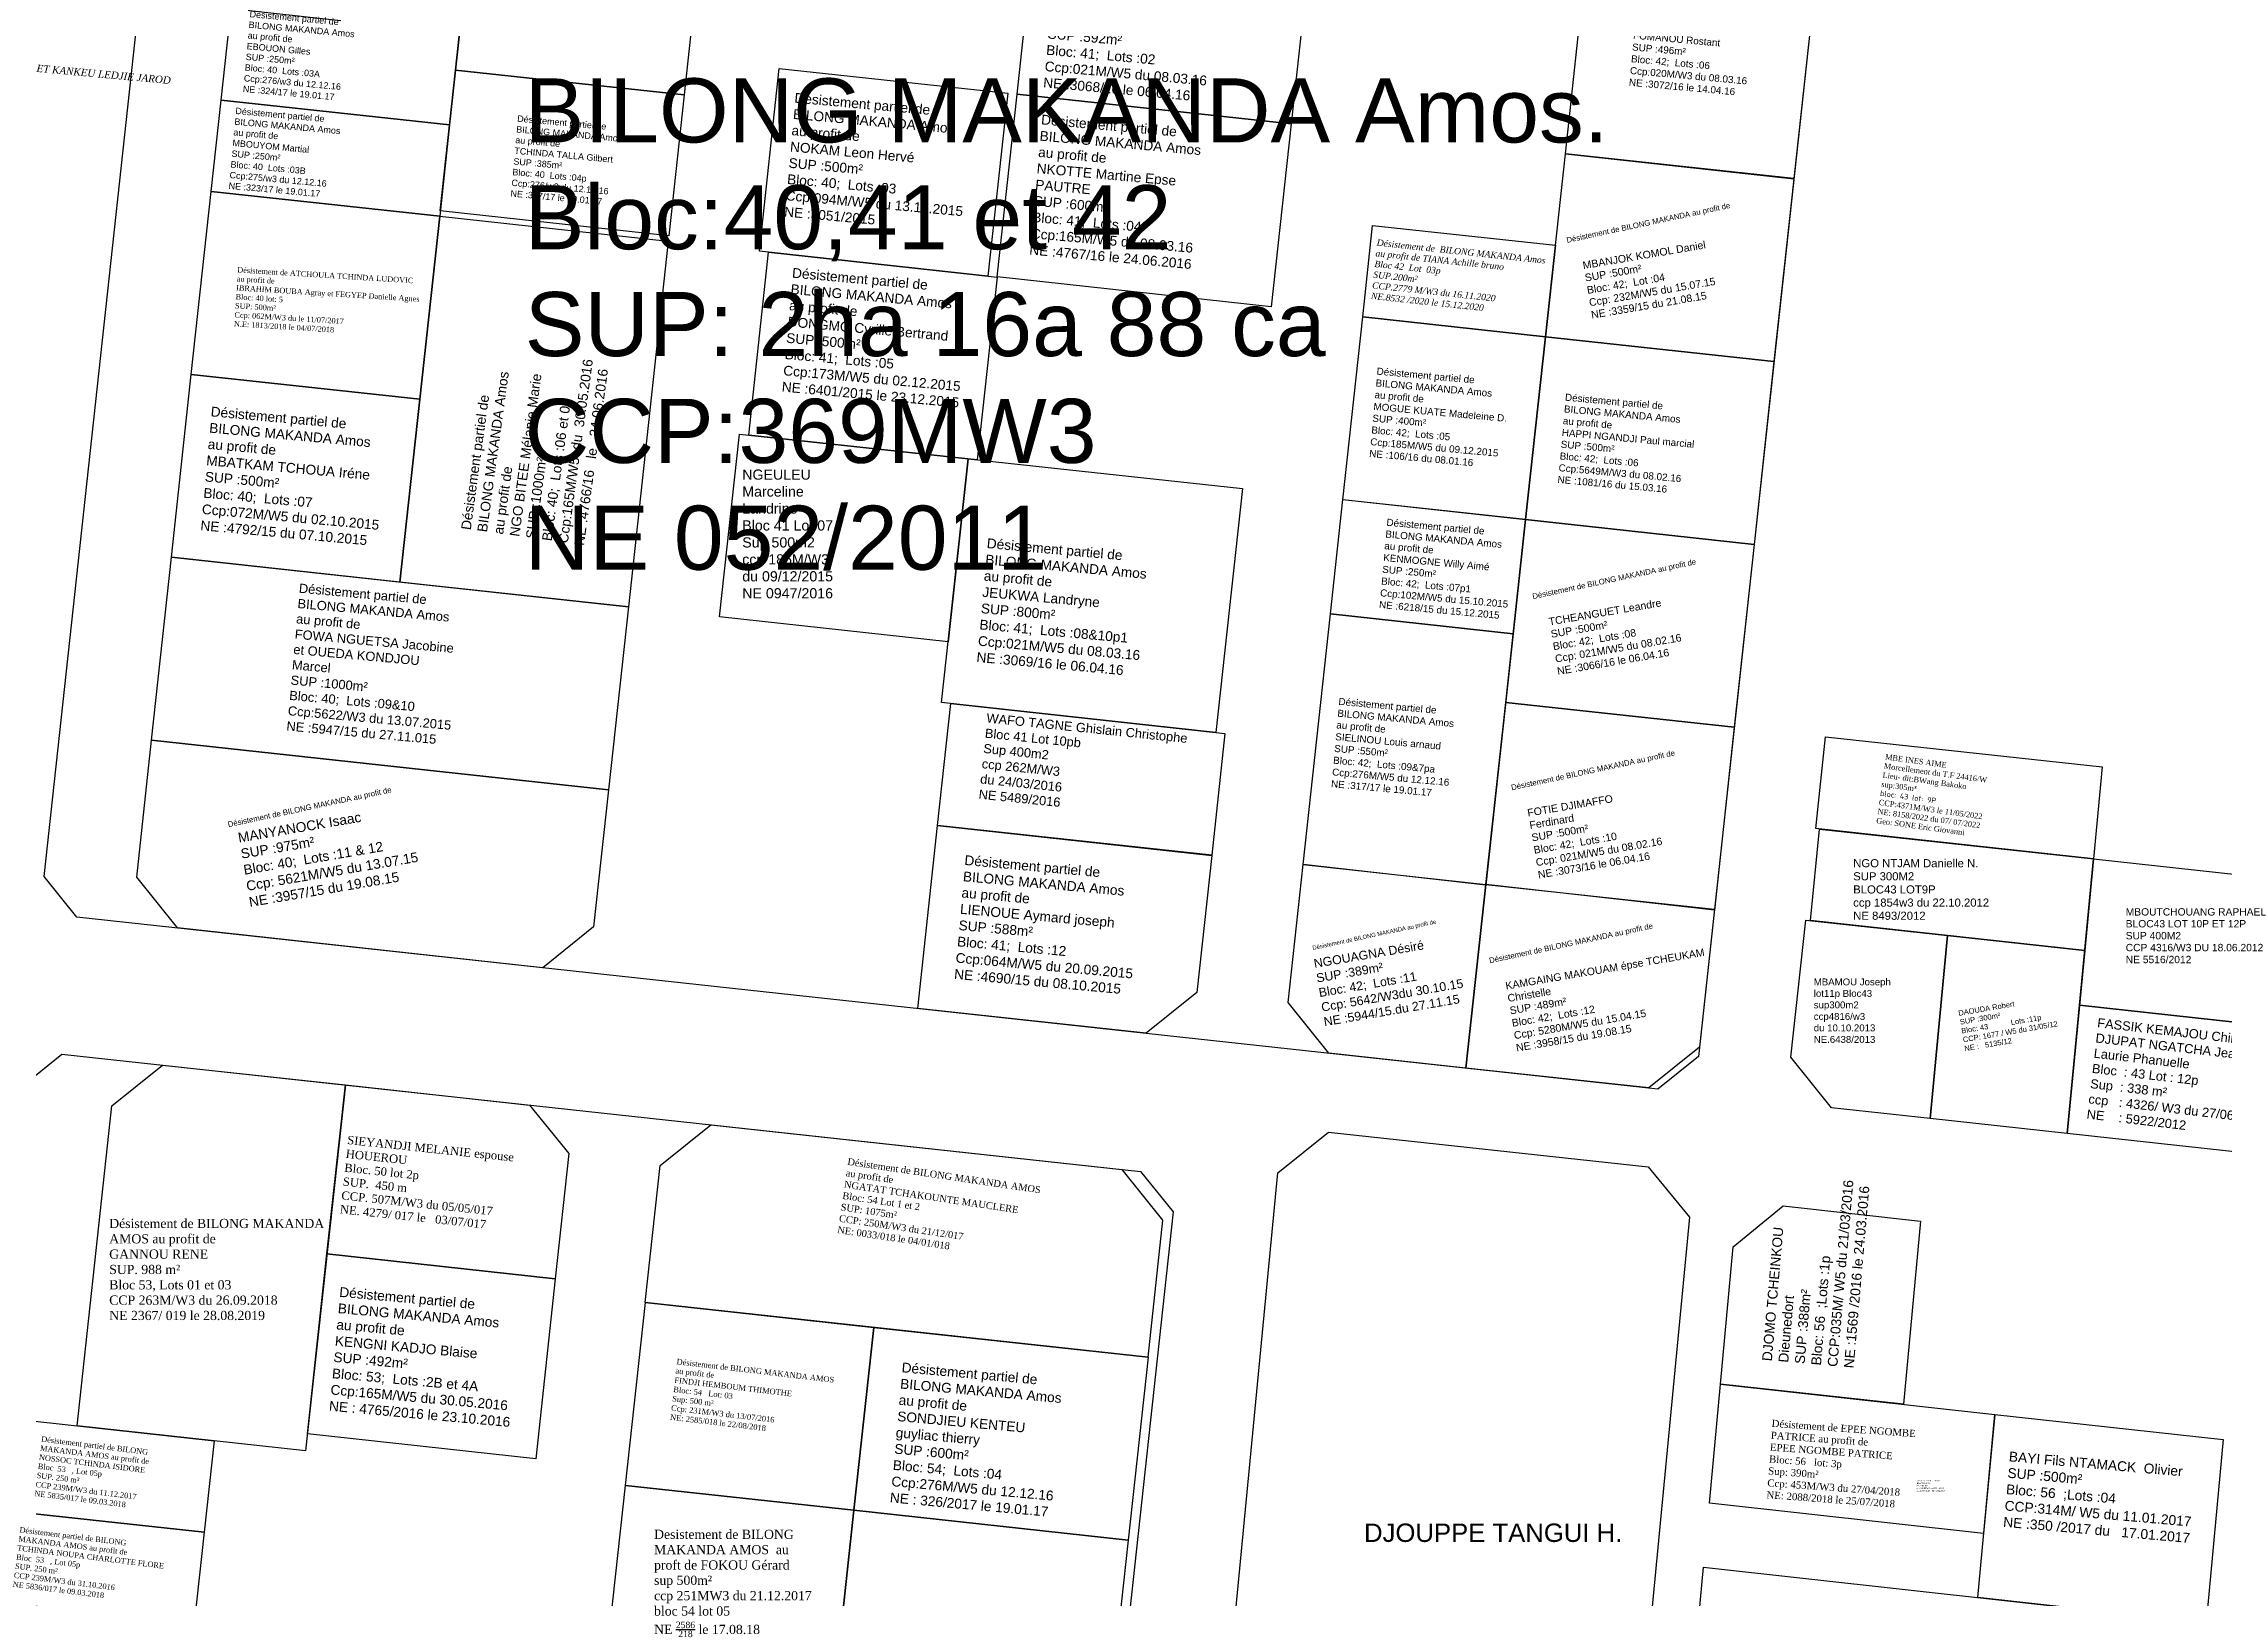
# Model space of a CAD drawing. Header units: millimetres. Extents: x 590121 to 927379, y 438565 to 1441738.
# Drawn here: x 924756.6 to 924993.8, y 1439978.7 to 1440147.7 of the extents above; entities that cross this region are included whole.
import ezdxf

# ---------------------------------------------------------------- set-up
doc = ezdxf.new("R2010")
doc.units = ezdxf.units.MM
doc.header["$LTSCALE"] = 10
doc.layers.add('end maj 26 02 2021', color=30, linetype='Continuous')
doc.styles.get("Standard").update_dxf_attribs({"font": 'arial.ttf'})
doc.styles.add('Times 1.0', font='times.ttf', dxfattribs={"width": 0.99, "height": 1})

msp = doc.modelspace()

# ---------------------------------------------------------------- linework, layer by layer
at = {"flags": 128}
msp.add_lwpolyline([(924950.41, 1440072.34), (924980.5, 1440069.07), (924979.55, 1440059.07), (924949.33, 1440062.35)], close=True, dxfattribs=at)
at = {"layer": 'end maj 26 02 2021', "color": 150, "linetype": 'ByBlock', "lineweight": -3, "ltscale": 0.0014}
msp.add_line((924891.95, 1440043.45), (924893.58, 1440058.44), dxfattribs=at)
at = {"layer": 'end maj 26 02 2021', "linetype": 'ByBlock'}
for p, q in [((924890.82, 1440024.91), (924896.32, 1440029.34)), ((924896.32, 1440029.34), (924931.12, 1440025.56)), ((924878.38, 1439895.51), (924890.82, 1440024.91)), ((924931.12, 1440025.56), (924935.62, 1440020.11)), ((924935.62, 1440020.11), (924923.19, 1439890.71))]:
    msp.add_line(p, q, dxfattribs=at)
at = {"layer": 'end maj 26 02 2021', "color": 5, "linetype": 'ByBlock', "ltscale": 0.0014, "flags": 128}
for points in [[(924773.15, 1440172.04), (924945.13, 1440153.34), (924948.68, 1440148.93), (924936.58, 1440037.59), (924932.17, 1440034.04), (924760.19, 1440052.74), (924756.64, 1440057.15), (924768.74, 1440168.5)], [(924773.15, 1440172.04), (924945.13, 1440153.34), (924948.68, 1440148.93), (924936.58, 1440037.59), (924932.17, 1440034.04), (924760.19, 1440052.74), (924756.64, 1440057.15), (924768.74, 1440168.5)], [(924963.68, 1440050.73), (924978.6, 1440049.11), (924976.69, 1440029.2), (924961.77, 1440030.82)]]:
    msp.add_lwpolyline(points, close=True, dxfattribs=at)
at = {"layer": 'end maj 26 02 2021', "color": 150, "flags": 128}
for points in [[(924824.84, 1440166.42), (924828.39, 1440162.01), (924826.23, 1440142.13), (924801.37, 1440144.83), (924803.96, 1440168.69)], [(924832.27, 1440105.26), (924857.12, 1440102.56), (924854.96, 1440082.67), (924830.1, 1440085.38)], [(924789.39, 1440034.48), (924809.43, 1440032.3), (924813.69, 1440027.01), (924812.22, 1440013.41), (924787.39, 1440016.11)]]:
    msp.add_lwpolyline(points, close=True, dxfattribs=at)
at = {"layer": 'end maj 26 02 2021', "color": 150, "linetype": 'ByBlock', "lineweight": -3, "ltscale": 0.0014, "flags": 128}
for points in [[(924864.61, 1440162.1), (924890.46, 1440159.29), (924894, 1440154.88), (924892.27, 1440138.98), (924862.45, 1440142.22)], [(924924.26, 1440155.61), (924946.13, 1440153.23), (924948.79, 1440149.93), (924946.95, 1440133.03), (924922.1, 1440135.73)], [(924776.95, 1440151.51), (924801.8, 1440148.81), (924800.72, 1440138.87), (924775.87, 1440141.57)], [(924801.38, 1440144.83), (924826.23, 1440142.13), (924824.56, 1440126.82), (924799.71, 1440129.52)], [(924836.59, 1440145.02), (924861.44, 1440142.32), (924859.28, 1440122.44), (924834.43, 1440125.14)], [(924775.87, 1440141.57), (924800.72, 1440138.87), (924799.65, 1440128.93), (924774.79, 1440131.63)], [(924862.45, 1440142.22), (924892.27, 1440138.98), (924890.11, 1440119.1), (924860.29, 1440122.34)], [(924799.65, 1440128.93), (924824.5, 1440126.23), (924820.18, 1440086.46), (924795.33, 1440089.16)], [(924901.13, 1440127.94), (924921.02, 1440125.78), (924919.94, 1440115.84), (924900.05, 1440118)], [(924835.43, 1440125.03), (924860.29, 1440122.33), (924858.13, 1440102.45), (924833.27, 1440105.15)], [(924900.05, 1440118), (924919.93, 1440115.84), (924917.77, 1440095.96), (924897.89, 1440098.12)], [(924919.94, 1440115.84), (924944.79, 1440113.14), (924942.63, 1440093.26), (924917.78, 1440095.98), (924919.93, 1440115.84)], [(924857.13, 1440102.56), (924886.96, 1440099.32), (924884.08, 1440072.81), (924854.25, 1440076.05)], [(924897.89, 1440098.14), (924917.78, 1440095.98), (924916.43, 1440083.55), (924896.54, 1440085.71)], [(924917.78, 1440095.96), (924942.63, 1440093.26), (924940.47, 1440073.37), (924915.61, 1440076.08)], [(924770.47, 1440091.86), (924820.18, 1440086.46), (924818.02, 1440066.57), (924768.31, 1440071.98)], [(924896.54, 1440085.71), (924916.43, 1440083.55), (924913.45, 1440056.21), (924893.58, 1440058.44)], [(924855.25, 1440075.94), (924885.07, 1440072.7), (924883.63, 1440059.45), (924853.81, 1440062.69)], [(924915.61, 1440076.08), (924940.47, 1440073.38), (924938.31, 1440053.49), (924913.46, 1440056.28)], [(924893.58, 1440058.44), (924913.46, 1440056.28), (924911.29, 1440036.31), (924896.38, 1440037.93), (924891.95, 1440043.45)], [(924769.5, 1440036.64), (924789.39, 1440034.48), (924785.07, 1439994.71), (924760.21, 1439997.42), (924763.99, 1440032.21)], [(924940.35, 1440016.89), (924945.78, 1440021.32), (924960.72, 1440019.67), (924958.87, 1439999.76), (924938.97, 1440001.95), (924940.35, 1440016.89)], [(924787.39, 1440016.11), (924812.22, 1440013.41), (924810.11, 1439993.84), (924785.26, 1439996.54)], [(924846.87, 1440008.12), (924876.7, 1440004.88), (924874.54, 1439985), (924844.71, 1439988.24)], [(924750.27, 1439998.5), (924775.12, 1439995.8), (924774.04, 1439985.85), (924749.19, 1439988.55)], [(924968.8, 1439998.66), (924993.65, 1439995.92), (924991.8, 1439976), (924966.95, 1439978.74)], [(924819.86, 1439990.93), (924844.71, 1439988.23), (924842.55, 1439968.35), (924817.69, 1439971.05)], [(924749.19, 1439988.55), (924774.04, 1439985.85), (924772.96, 1439975.91), (924748.11, 1439978.61)]]:
    msp.add_lwpolyline(points, close=True, dxfattribs=at)
at = {"layer": 'end maj 26 02 2021', "linetype": 'ByBlock', "ltscale": 0.0014, "flags": 128}
for points in [[(924922.1, 1440135.73), (924946.95, 1440133.02), (924944.79, 1440113.14), (924919.94, 1440115.84)], [(924768.31, 1440071.98), (924818.02, 1440066.57), (924816.39, 1440051.66), (924810.88, 1440047.23), (924771.12, 1440051.55), (924766.69, 1440057.06)], [(924949.73, 1440062.31), (924979.55, 1440059.07), (924978.6, 1440049.11), (924948.77, 1440052.36)], [(924979.55, 1440059.07), (925004.41, 1440056.36), (925002.88, 1440040.44), (924978.02, 1440043.14)], [(924913.46, 1440056.28), (924938.31, 1440053.58), (924936.69, 1440038.58), (924931.17, 1440034.15), (924911.29, 1440036.31)]]:
    msp.add_lwpolyline(points, close=True, dxfattribs=at)
msp.add_lwpolyline([(924922.1, 1440135.73), (924946.95, 1440133.02)], dxfattribs=at)
at = {"layer": 'end maj 26 02 2021', "color": 150}
for points in [[(924774.79, 1440131.63), (924799.65, 1440128.93), (924797.49, 1440109.04), (924772.63, 1440111.74)], [(924829.13, 1440030.16), (924873.86, 1440025.29), (924878.29, 1440019.78), (924876.67, 1440004.87), (924822, 1440010.82), (924823.62, 1440025.73)], [(924822.02, 1440010.81), (924846.87, 1440008.11), (924844.71, 1439988.23), (924819.86, 1439990.93)], [(924938.97, 1440001.95), (924968.8, 1439998.66), (924967.6, 1439985.72), (924937.77, 1439989.01)], [(924844.71, 1439988.26), (924874.53, 1439985), (924872.01, 1439961.79), (924842.19, 1439965.03)]]:
    msp.add_lwpolyline(points, close=True, dxfattribs=at)
at = {"layer": 'end maj 26 02 2021', "linetype": 'ByBlock', "lineweight": -3, "ltscale": 0.0014, "flags": 128}
for points in [[(924772.63, 1440111.74), (924797.49, 1440109.04), (924795.33, 1440089.16), (924770.47, 1440091.86)], [(924853.81, 1440062.68), (924883.63, 1440059.44), (924882.01, 1440044.53), (924876.5, 1440040.1), (924851.65, 1440042.8)], [(924948.25, 1440052.41), (924963.68, 1440050.73), (924961.77, 1440030.82), (924951.06, 1440031.99), (924946.63, 1440037.5)]]:
    msp.add_lwpolyline(points, close=True, dxfattribs=at)
at = {"layer": 'end maj 26 02 2021', "color": 150, "linetype": 'ByBlock', "lineweight": -3, "ltscale": 0.0014, "flags": 128}
for points in [[(924915.61, 1440076.08), (924940.47, 1440073.38)], [(924945.78, 1440021.32), (924960.72, 1440019.67), (924958.87, 1439999.76), (924938.97, 1440001.95), (924940.35, 1440016.89)]]:
    msp.add_lwpolyline(points, dxfattribs=at)
at = {"layer": 'end maj 26 02 2021', "linetype": 'ByBlock', "ltscale": 0.0014}
msp.add_lwpolyline([(924978.02, 1440043.14), (925002.88, 1440040.44), (925002.02, 1440031.48), (924996.57, 1440027.04), (924976.69, 1440029.2), (924978.02, 1440043.14)], dxfattribs=at)
at = {"layer": 'end maj 26 02 2021', "linetype": 'ByBlock', "flags": 128}
msp.add_lwpolyline([(924758.56, 1440037.83), (924875.87, 1440025.08), (924879.42, 1440020.67), (924865.16, 1439889.44), (924860.75, 1439885.89), (924743.44, 1439898.65), (924739.9, 1439903.06), (924754.16, 1440034.29)], close=True, dxfattribs=at)
at = {"layer": 'end maj 26 02 2021', "color": 5, "linetype": 'ByBlock', "flags": 128}
msp.add_lwpolyline([(924937.13, 1439982.03), (924991.8, 1439976), (924988.12, 1439936.17), (924933.44, 1439942.2)], close=True, dxfattribs=at)

# ---------------------------------------------------------------- texts
at = {"insert": (924956.93, 1440070.48), "char_height": 0.6, "width": 30, "attachment_point": 1, "rotation": 352.1083}
msp.add_mtext('\\A1;{\\fTimes New Roman|b0|i0|c0|p18;MBE INES AIME \\P\\C1;Morcellement du T.F 24416/W\\P\\C256;Lieu- dit:BWang Bakoko\\Psup:305m\\fISOCPEUR|b0|i0|c0|p34;²\\Pbloc: 43 lot: 9P\\fTimes New Roman|b0|i0|c0|p18;\\PCCP:4371M/W3 le 11/05/2022\\PNE: 8158/2022 du 07/ 07/2022\\P\\C1;Geo: SONE Eric Giovanni }', dxfattribs=at)
at = {"layer": 'end maj 26 02 2021', "color": 1, "linetype": 'ByBlock'}
for height, p in [(0.6054, (924922.29, 1440126.04)), (0.6054, (924918.58, 1440087.3)), (0.6054, (924916.27, 1440066.51)), (0.6054, (924776.67, 1440062.5)), (0.4573, (924894.64, 1440049.15)), (0.6054, (924913.88, 1440047.7))]:
    msp.add_text('Désistement de BILONG MAKANDA au profit de', height=height, rotation=12.0752, dxfattribs=at).set_placement(p)
at = {"layer": 'end maj 26 02 2021', "linetype": 'ByBlock', "ltscale": 0.0014}
for s, height, p in [('NGO NTJAM Danielle N.', 0.8814, (924953.41, 1440058.15)), ('SUP 300M2', 0.881, (924953.41, 1440056.73)), ('BLOC43 LOT9P', 0.8814, (924953.41, 1440055.3)), ('ccp 1854w3 du 22.10.2012', 0.8814, (924953.41, 1440053.87)), ('NE 8493/2012', 0.8814, (924953.41, 1440052.44)), ('MBOUTCHOUANG RAPHAEL', 0.8, (924983.05, 1440052.9)), ('SUP 400M2', 0.8, (924983.05, 1440050.31)), ('BLOC43 LOT 10P ET 12P', 0.8, (924983.05, 1440051.61)), ('CCP 4316/W3 DU 18.06.2012', 0.8, (924983.05, 1440049.02)), ('NE 5516/2012', 0.8, (924983.05, 1440047.72))]:
    msp.add_text(s, height=height, dxfattribs=at).set_placement(p)
at = {"layer": 'end maj 26 02 2021', "color": 7, "linetype": 'ByBlock'}
msp.add_text('DJOUPPE TANGUI H.', height=2, dxfattribs=at).set_placement((924900.2, 1439984.79))
at = {"layer": 'end maj 26 02 2021', "linetype": 'ByBlock', "attachment_point": 1}
for s, insert, char_height, width, rotation in [('{\\fArial|b0|i0|c0|p34;\\C1;Désistement partiel de\\C7; \\PBILONG MAKANDA Amos\\P\\C1;au profit de \\P\\C7;BELL NGUIMBOUS\\PJean philippe\\PSUP :592m²\\PBloc: 41;  Lots :02\\PCcp:021M/W5 du 08.03.16\\PNE :3068/16 le 06.04.16}', (924866.64, 1440158.18), 1.0654, 96.3326, 354.8383), ('{\\fArial|b0|i0|c0|p34;\\C1;Désistement partiel de\\C7; \\PBILONG MAKANDA Amos\\P\\C1;au profit de \\P\\C7;FOMANOU Rostant\\PSUP :496m²\\PBloc: 42;  Lots :06\\PCcp:020M/W3 du 08.03.16\\PNE :3072/16 le 14.04.16}', (924929.86, 1440152.85), 0.7697, 69.5974, 354.834), ('{\\fArial|b0|i0|c0|p34;\\C1;Désistement partiel de\\C7; \\PBILONG MAKANDA Amos\\P\\C1;au profit de \\P\\C7;EBOUON Gilles\\PSUP :250m²\\PBloc: 40  Lots :03A\\PCcp:276/w3 du 12.12.16\\PNE :324/17 le 19.01.17}', (924779.01, 1440151.29), 0.7, 22.7716, 354.84), ('{\\fArial|b0|i0|c0|p34;\\C1;Désistement partiel de\\C7; \\PBILONG MAKANDA Amos\\P\\C1;au profit de \\P\\C7;NOKAM Leon Hervé\\PSUP :500m²\\PBloc: 40;  Lots :03\\PCcp:094M/W5 du 13.10.2015\\PNE :5051/2015 }', (924838.3, 1440142.36), 1.0654, 18.3899, 354.8383), ('{\\fArial|b0|i0|c0|p34;\\C1;Désistement partiel de\\C7; \\PBILONG MAKANDA Amos\\P\\C1;au profit de \\P\\C7;MBOUYOM Martial\\PSUP :250m²\\PBloc: 40  Lots :03B\\PCcp:275/w3 du 12.12.16\\PNE :323/17 le 19.01.17}', (924777.46, 1440140.76), 0.7, 22.7716, 354.84), ('{\\fArial|b0|i0|c0|p34;\\C1;Désistement partiel de\\C7; \\PBILONG MAKANDA Amos\\P\\C1;au profit de \\P\\C7;TCHINDA TALLA Gilbert\\PSUP :385m²\\PBloc: 40  Lots :04p\\PCcp:276/w3 du 12.12.16\\PNE :327/17 le 19.01.17}', (924808.12, 1440139.92), 0.7, 22.7716, 354.84), ('{\\fArial|b0|i0|c0|p34;\\C1;Désistement partiel de\\C7; \\PBILONG MAKANDA Amos\\P\\C1;au profit de \\P\\C7;NKOTTE Martine Epse \\PPAUTRE \\PSUP :600m²\\PBloc: 41;  Lots :04\\PCcp:165M/W5 du 08.03.16\\PNE :4767/16 le 24.06.2016}', (924865.13, 1440140), 1.0654, 96.3326, 354.8383), ('{\\fArial|b0|i0|c0|p34;MBANJOK KOMOL Daniel\\PSUP :500m²\\PBloc: 42;  Lot :04\\PCcp: 232M/W5 du 15.07.15\\PNE :3359/15 du 21.08.15}', (924923.92, 1440123.99), 0.8195, 74.1, 9.6743), ('{\\fArial|b0|i0|c0|p34;\\C1;Désistement partiel de\\C7; \\PBILONG MAKANDA Amos\\P\\C1;au profit de \\P\\C7;DONGMO Cyrille Bertrand \\PSUP :500m²\\PBloc: 41;  Lots :05\\PCcp:173M/W5 du 02.12.2015\\PNE :6401/2015 le 23.12.2015}', (924838.04, 1440123.33), 1.0654, 18.3899, 354.8383), ('{\\fArial|b0|i0|c0|p34;\\C1;Désistement partiel de\\C7; \\PBILONG MAKANDA Amos\\P\\C1;au profit de \\P\\C7;NGO BITEE Mélanie Marie \\PSUP :1000m²\\PBloc: 40;  Lots :06 et 08\\PCcp:165M/W5  du  30.05.2016\\PNE :4766/16   le   24.06.2016}', (924801.97, 1440094.92), 1.0654, 96.3326, 82.1895), ('{\\fArial|b0|i0|c0|p34;\\C1;Désistement partiel de\\C7; \\PBILONG MAKANDA Amos\\P\\C1;au profit de \\P\\C7;MOGUE KUATE Madeleine D.\\PSUP :400m²\\PBloc: 42;  Lots :05\\PCcp:185M/W5 du 09.12.2015\\PNE :106/16 du 08.01.16}', (924901.61, 1440112.49), 0.7697, 69.5974, 354.8383), ('{\\fArial|b0|i0|c0|p34;\\C1;Désistement partiel de\\C7; \\PBILONG MAKANDA Amos\\P\\C1;au profit de \\P\\C7;MBATKAM TCHOUA Iréne \\PSUP :500m²\\PBloc: 40;  Lots :07\\PCcp:072M/W5 du 02.10.2015\\PNE :4792/15 du 07.10.2015}', (924774.8, 1440108.25), 1.0654, 18.3899, 354.8383), ('{\\fArial|b0|i0|c0|p34;\\C1;Désistement partiel de\\C7; \\PBILONG MAKANDA Amos\\P\\C1;au profit de \\P\\C7;HAPPI NGANDJI Paul marcial\\PSUP :500m²\\PBloc: 42;  Lots :06\\PCcp:5649M/W3 du 08.02.16\\PNE :1081/16 du 15.03.16}', (924922.1, 1440109.66), 0.7697, 69.5974, 354.8383), ('{\\fArial|b0|i0|c0|p34;\\C1;Désistement partiel de\\C7; \\PBILONG MAKANDA Amos\\P\\C1;au profit de \\P\\C7;KENMOGNE Willy Aimé\\PSUP :250m²\\PBloc: 42;  Lots :07p1\\PCcp:102M/W5 du 15.10.2015\\PNE :6218/15 du 15.12.2015}', (924902.68, 1440096.06), 0.7697, 69.5974, 354.84), ('{\\fArial|b0|i0|c0|p34;\\C1;Désistement partiel de\\C7; \\PBILONG MAKANDA Amos\\P\\C1;au profit de \\P\\C7;JEUKWA Landryne\\PSUP :800m²\\PBloc: 41;  Lots :08&10p1\\PCcp:021M/W5 du 08.03.16\\PNE :3069/16 le 06.04.16}', (924859.22, 1440093.93), 1.0654, 96.3326, 354.8383), ('{\\fArial|b0|i0|c0|p34;\\C1;Désistement partiel de\\C7; \\PBILONG MAKANDA Amos\\P\\C1;au profit de \\P\\C7;FOWA NGUETSA Jacobine\\Pet OUEDA KONDJOU Marcel \\PSUP :1000m²\\PBloc: 40;  Lots :09&10\\PCcp:5622/W3 du 13.07.2015\\PNE :5947/15 du 27.11.015}', (924784.39, 1440089.01), 1.0027, 17.3082, 354.8383), ('{\\fArial|b0|i0|c0|p34;TCHEANGUET Leandre\\PSUP :500m²\\PBloc: 42;  Lots :08\\PCcp: 021M/W5 du 08.02.16\\PNE :3066/16 le 06.04.16}', (924920.22, 1440085.25), 0.8195, 74.102, 9.6743), ('{\\fArial|b0|i0|c0|p34;\\C1;Désistement partiel de\\C7; \\PBILONG MAKANDA Amos\\P\\C1;au profit de \\P\\C7;SIELINOU Louis arnaud\\PSUP :550m²\\PBloc: 42;  Lots :09&7pa\\PCcp:276M/W5 du 12.12.16\\PNE :317/17 le 19.01.17}', (924897.46, 1440076.58), 0.7697, 69.5974, 354.84), ('{\\fArial|b0|i0|c0|p34;FOTIE DJIMAFFO \\PFerdinard\\PSUP :500m²\\PBloc: 42;  Lots :10\\PCcp: 021M/W5 du 08.02.16\\PNE :3073/16 le 06.04.16}', (924917.9, 1440064.46), 0.8195, 74.102, 9.6743), ('{\\fArial|b0|i0|c0|p34;MANYANOCK Isaac\\PSUP :975m²\\PBloc: 40;  Lots :11 & 12\\PCcp: 5621M/W5 du 13.07.15\\PNE :3957/15 du 19.08.15}', (924777.63, 1440061.88), 1.0654, 96.3326, 9.6743), ('{\\fArial|b0|i0|c0|p34;\\C1;Désistement partiel de\\C7; \\PBILONG MAKANDA Amos\\P\\C1;au profit de \\P\\C7;LIENOUE Aymard joseph \\PSUP :588m²\\PBloc: 41;  Lots :12\\PCcp:064M/W5 du 20.09.2015\\PNE :4690/15 du 08.10.2015}', (924856.79, 1440059.47), 1.0654, 96.3326, 354.8383), ('{\\fArial|b0|i0|c0|p34;NGOUAGNA Désiré\\PSUP :389m²\\PBloc: 42;  Lots :11\\PCcp: 5642/W3du 30.10.15\\PNE :5944/15.du 27.11.15}', (924894.66, 1440048.15), 0.9641, 87.1735, 9.6743), ('{\\fArial|b0|i0|c0|p34;KAMGAING MAKOUAM épse TCHEUKAM\\PChristelle\\PSUP :489m²\\PBloc: 42;  Lots :12\\PCcp: 5280M/W5 du 15.04.15\\PNE :3958/15 du 19.08.15}', (924915.52, 1440045.65), 0.8195, 74.102, 9.6743), ('{\\fArial|b0|i0|c0|p34;DAOUDA Robert\\PSUP :300m²\\PBloc: 43           Lots :11p\\PCCP: 1677 / W5 du 31/05/12\\PNE :   5135/12}', (924964.8, 1440042.57), 0.5854, 52.93, 9.6743), ('{\\fArial|b0|i0|c0|p34;FASSIK KEMAJOU Chimène et DJUPAT NGATCHA Jeanne Laurie Phanuelle\\PBloc  : 43 Lot : 12p\\PSup  : 338 m²\\Pccp   : 4326/ W3 du 27/06/2012\\PNE    :} 5922/2012', (924980.03, 1440041.76), 1, 21.42, 353.3884), ('{\\fArial|b0|i0|c0|p34;DJOMO TCHEINKOU \\PDieunedort\\PSUP :388m²\\PBloc: 56  ;Lots :1p\\PCCP:035M/ W5 du 21/03/2016\\PNE :1569 /2016 le 24.03.2016}', (924943.49, 1440004.5), 1.0716, 19.369, 85.042), ('{\\fArial|b0|i0|c0|p34;\\C1;Désistement partiel de\\C7; \\PBILONG MAKANDA Amos\\P\\C1;au profit de \\P\\C7;KENGNI KADJO Blaise \\PSUP :492m²\\PBloc: 53;  Lots :2B et 4A\\PCcp:165M/W5 du 30.05.2016\\PNE : 4765/2016 le 23.10.2016}', (924788.79, 1440012.51), 1.0654, 96.3326, 354.8383), ('{\\fArial|b0|i0|c0|p34;\\C1;Désistement partiel de\\C7; \\PBILONG MAKANDA Amos\\P\\C1;au profit de \\P\\C7;SONDJIEU KENTEU \\Pguyliac thierry\\PSUP :600m²\\PBloc: 54;  Lots :04\\PCcp:276M/W5 du 12.12.16\\PNE : 326/2017 le 19.01.17}', (924849.96, 1440004.31), 1.0654, 96.3326, 354.84), ('{\\fArial|b0|i0|c0|p34;BAYI Fils NTAMACK  Olivier\\PSUP :500m²\\PBloc: 56  ;Lots :04\\PCCP:314M/ W5 du 11.01.2017\\PNE :350 /2017 du   17.01.2017}', (924970.4, 1439994.63), 1.0716, 19.369, 355.04)]:
    msp.add_mtext(s, dxfattribs=dict(at, insert=insert, char_height=char_height, width=width, rotation=rotation))
at = {"layer": 'end maj 26 02 2021', "color": 150, "linetype": 'ByBlock', "lineweight": -3, "ltscale": 0.0014, "insert": (924737.24, 1440147.12), "char_height": 0.8, "attachment_point": 1, "rotation": 354.8197, "style": 'Times 1.0'}
msp.add_mtext_dynamic_manual_height_columns('{\\fTimes New Roman|b0|i1|c0|p18;\\C7;TCHOUNEKANG KANKEU Paulette  ET KANKEU LEDJIE JAROD\\PBloc: 39   lot  04p \\PSup: 284m²\\PCCP: 1193M/W3 le 19.11.2019\\PNE: 8061/2020 le 17.11.2020}', width=72.1221, gutter_width=12.5, heights=[24.84], dxfattribs=at)
at = {"layer": 'end maj 26 02 2021', "linetype": 'ByBlock', "ltscale": 0.0014, "insert": (924808.9, 1440143.93), "char_height": 6.9679, "width": 141.46, "attachment_point": 1}
msp.add_mtext('BILONG MAKANDA Amos. \\PBloc:40,41 et 42\\PSUP: 2ha 16a 88 ca\\PCCP:369MW3\\PNE 052/2011', dxfattribs=at)
at = {"layer": 'end maj 26 02 2021', "color": 150, "linetype": 'ByBlock', "lineweight": -3, "ltscale": 0.0014, "attachment_point": 1, "style": 'Times 1.0'}
for s, insert, char_height, width, rotation in [('{\\fTimes New Roman|b0|i1|c0|p18;\\C1;Désistement de  BILONG MAKANDA Amos\\Pau profit de\\C7; TIANA Achille bruno\\PBloc 42  Lot  03p\\PSUP.200m²\\PCCP.2779 M/W3 du 16.11.2020\\PNE.8532 /2020 le 15.12.2020}', (924901.62, 1440126.44), 0.7, 43.2233, 353.9091), ('{\\C1;Désistement partiel de BILONG \\PMAKANDA AMOS au profit de\\C256;\\PNOSSOC TCHINDA ISIDORE\\PBloc  53   , Lot 05p\\PSUP. 250 m²\\PCCP 239M/W3 du 11.12.2017\\PNE 5835/017 le 09.03.2018}', (924756.35, 1439996.3), 0.597, 29.1668, 352.9062), ('{\\C1;Désistement partiel de BILONG \\PMAKANDA AMOS au profit de\\C256;\\PTCHINDA NOUPA CHARLOTTE FLORE\\PBloc  53   , Lot 05p\\PSUP. 250 m²\\PCCP 239M/W3 du 31.10.2016\\PNE 5836/017 le 09.03.2018}', (924753.99, 1439986.43), 0.597, 29.1668, 352.9062)]:
    msp.add_mtext(s, dxfattribs=dict(at, insert=insert, char_height=char_height, width=width, rotation=rotation))
at = {"layer": 'end maj 26 02 2021', "attachment_point": 1}
for s, width, heights, insert, char_height, rotation in [('{\\fTimes New Roman|b0|i0|c0|p18;\\C1;Désistement de ATCHOULA TCHINDA LUDOVIC\\Pau profit de \\C256;\\PIBRAHIM BOUBA Agray et FEGYEP Danielle Agnes\\PBloc: 40 lot: 5\\PSUP: 500m²\\PCcp: 062M/W3 du le 11/07/2017\\PN.E: 1813/2018 le 04/07/2018}', 362.0195, [129.8], (924777.65, 1440123.42), 0.5875, 356.4719), ('{\\fTimes New Roman|b0|i0|c0|p18;\\C1;Désistement de BILONG MAKANDA AMOS \\Pau profit de \\C256;\\PNGATAT TCHAKOUNTE MAUCLERE\\PBloc: 54 Lot 1 et 2\\PSUP: 1075m²\\PCCP: 250M/W3 du 21/12/017\\PNE: 0033/018 le 04/01/018}', 73.2943, [17.13], (924844.07, 1440026.54), 0.7488, 351.5911), ('{\\fTimes New Roman|b0|i0|c0|p18;\\C1;Désistement de BILONG MAKANDA AMOS \\Pau profit de\\C256; \\PFINDJI HEMBOUM THIMOTHE\\PBloc: 54   Lot: 03\\PSup: 500 m²\\PCcp: 231M/W3 du 13/07/2016\\PNE: 2585/018 le 22/08/2018}', 152.239, [41.83], (924825.46, 1440004.72), 0.6084, 353.3116), ('{\\fTimes New Roman|b0|i0|c0|p18;\\C1;Désistement de EPEE NGOMBE \\PPATRICE au profit de \\C256; \\PEPEE NGOMBE PATRICE\\PBloc: 56   lot: 3p\\PSup: 390m²\\PCcp: 453M/W3 du 27/04/2018\\PNE: 2088/2018 le 25/07/2018}', 101.0529, [35.36], (924944.57, 1439998.09), 0.7786, 355.8706)]:
    msp.add_mtext_dynamic_manual_height_columns(s, width=width, gutter_width=12.5, heights=heights, dxfattribs=dict(at, insert=insert, char_height=char_height, rotation=rotation))
at = {"layer": 'end maj 26 02 2021', "insert": (924832.56, 1440101.4), "char_height": 1.1057, "width": 24.4329, "attachment_point": 1}
msp.add_mtext('NGEULEU \\PMarceline \\PLandrine \\PBloc 41 Lot 07\\PSup 500m2\\Pccp 185M/W3\\Pdu 09/12/2015\\PNE 0947/2016 ', dxfattribs=at)
at = {"layer": 'end maj 26 02 2021', "attachment_point": 1}
for s, insert, char_height, width, rotation in [('WAFO TAGNE Ghislain Christophe\\PBloc 41 Lot 10pb\\PSup 400m2\\Pccp 262M/W3\\Pdu 24/03/2016\\PNE 5489/2016 ', (924859.19, 1440074.9), 1, 24.4329, 354.1408), ('{\\fTimes New Roman|b0|i0|c0|p18;SIEYANDJI MELANIE espouse \\PHOUEROU\\PBloc. 50 lot 2p\\PSUP.  450 m\\PCCP. 507M/W3 du 05/05/017\\PNE. 4279/ 017 le   03/07/017}', (924789.65, 1440028.97), 0.9088, 78.6504, 353.9908)]:
    msp.add_mtext(s, dxfattribs=dict(at, insert=insert, char_height=char_height, width=width, rotation=rotation))
at = {"layer": 'end maj 26 02 2021', "color": 5, "linetype": 'ByBlock', "insert": (924949.12, 1440046.06), "char_height": 0.75, "width": 15.27, "attachment_point": 1}
msp.add_mtext('{\\C7;MBAMOU Joseph\\Plot11p Bloc43\\Psup300m2\\Pccp4816/w3\\Pdu 10.10.2013\\PNE.6438/2013}', dxfattribs=at)
at = {"layer": 'end maj 26 02 2021', "color": 150, "linetype": 'ByBlock', "lineweight": -3, "ltscale": 0.0014, "attachment_point": 1, "style": 'Times 1.0'}
for s, insert, char_height, width in [('{\\fTimes New Roman|b0|i0|c186|p18;\\C1;Désistement de BILONG MAKANDA\\PAMOS au profit de \\C256;\\PGANNOU RENE\\PSUP. 988 m²\\PBloc 53, Lots 01 et 03\\PCCP 263M/W3 du 26.09.2018\\PNE 2367/ 019 le 28.08.2019}', (924763.7, 1440019.92), 1, 67.7173), ('EPEE NGOMBE Patrice \\PBloc 56 lot 03p\\PSUP 400m²\\Pccp 296M/W3 du 27.11.2016\\PNE 1069/2017   du 04.04.2017', (924960.31, 1439991.54), 0.1655, 3.1782), ('\\A1;Desistement de BILONG MAKANDA AMOS  au proft de FOKOU Gérard\\Psup 500m²\\Pccp 251MW3 du 21.12.2017\\Pbloc 54 lot 05\\PNE {\\H0.7x;\\S2586/218;} le 17.08.18', (924822.97, 1439986.12), 1, 16.3776)]:
    msp.add_mtext(s, dxfattribs=dict(at, insert=insert, char_height=char_height, width=width))

doc.saveas('drawing.dxf')
